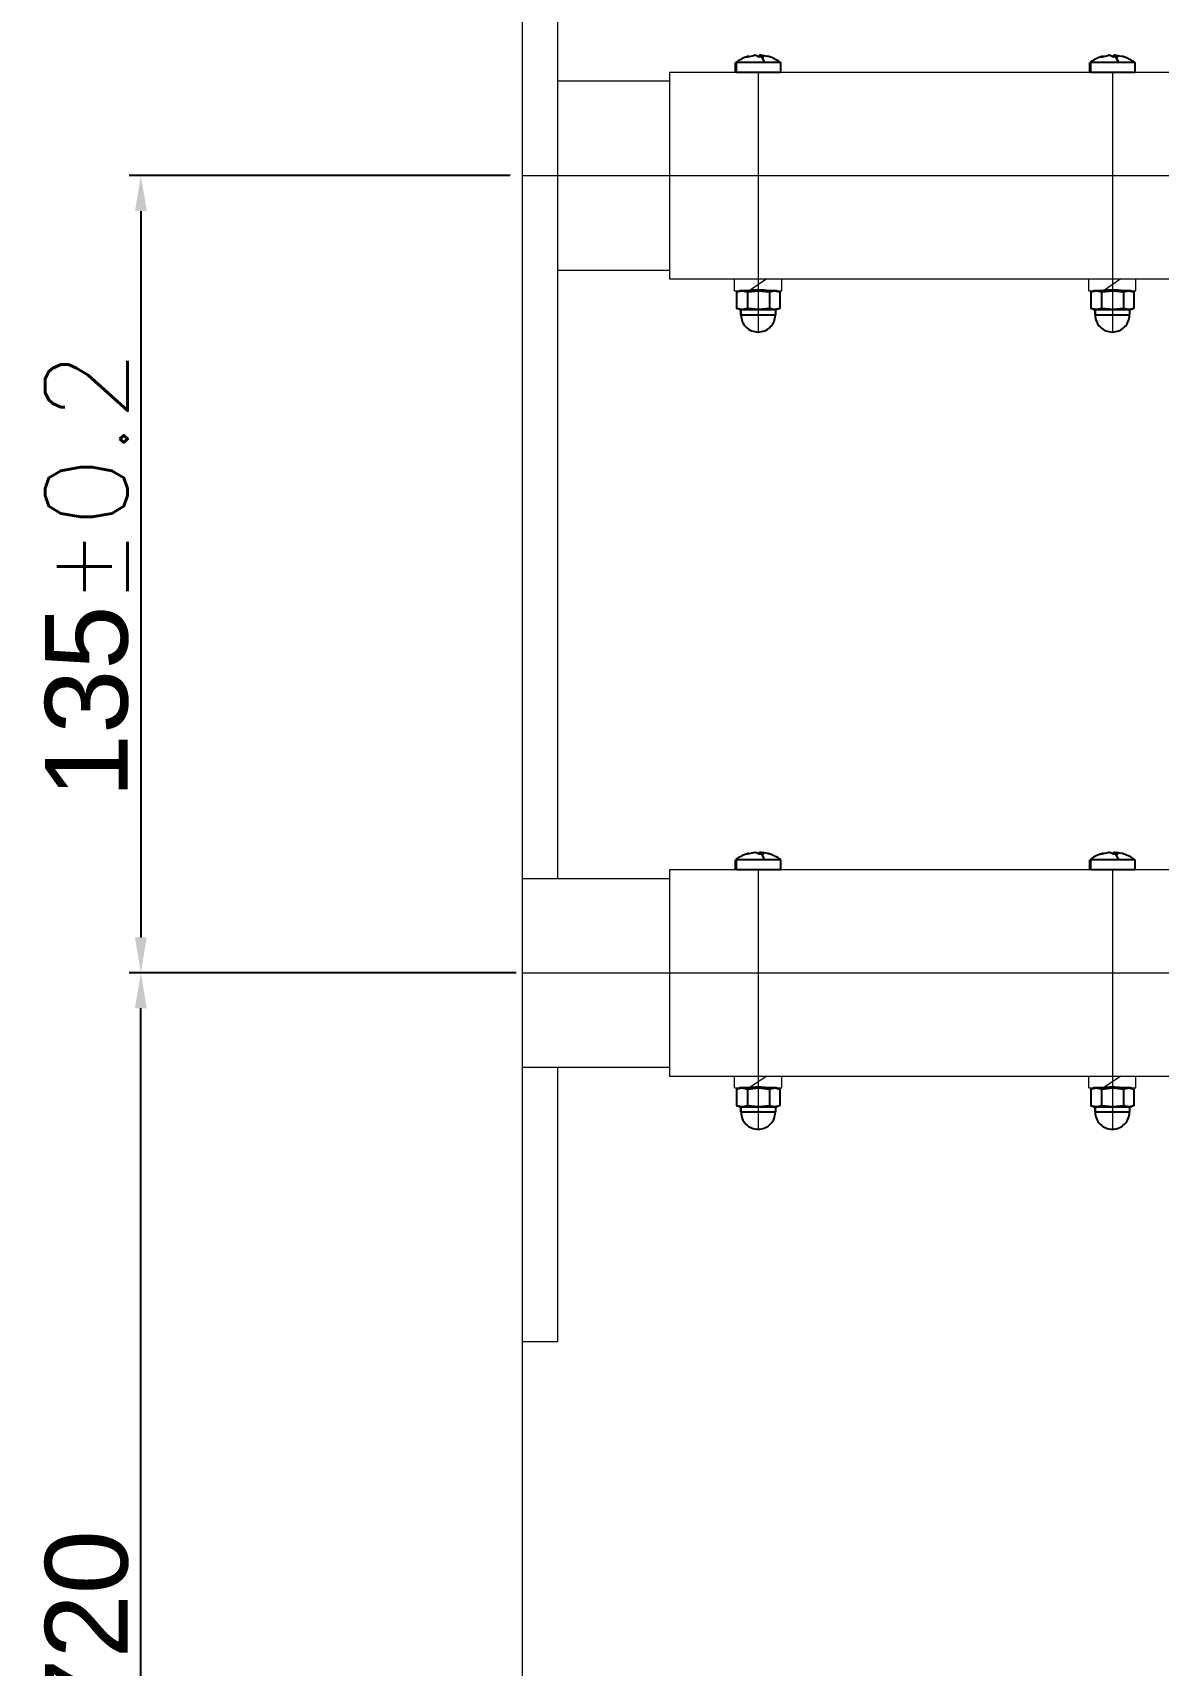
# Model space of a CAD drawing. Header units: millimetres. Extents: x 120 to 960, y 55 to 649.
# Drawn here: x 354.1 to 449.5, y 185.9 to 324.2 of the extents above; entities that cross this region are included whole.
import ezdxf

# ---------------------------------------------------------------- set-up
doc = ezdxf.new("R2010")
doc.units = ezdxf.units.MM
doc.layers.get('0').update_dxf_attribs({"lineweight": 13})
doc.layers.add('윤곽선', color=7, linetype='Continuous', lineweight=9)
doc.styles.get("Standard").update_dxf_attribs({"font": 'arial.ttf'})
doc.dimstyles.new('2-1사본 Standard', dxfattribs={"dimtxt": 2.5, "dimasz": 3, "dimexe": 1, "dimexo": 1, "dimgap": 1, "dimtad": 1, "dimdec": 1, "dimlfac": 2, "dimdsep": 46, "dimtxsty": 'Standard', "dimcen": 0.09, "dimclrd": 1, "dimclre": 1, "dimclrt": 2, "dimadec": 0, "dimazin": 0, "dimtfac": 1, "dimtdec": 1, "dimtmove": 0, "dimatfit": 3, "dimfxl": 0, "dimtolj": 1, "dimtzin": 0, "dimarcsym": 0})

# ---------------------------------------------------------------- blocks, each defined once
blk = doc.blocks.new('*D9')
at = {"layer": 'Defpoints', "color": 0}
for p in [(395.58, 312.07), (363.3, 244.57), (396.08, 244.57)]:
    blk.add_point(p, dxfattribs=at)
at = {"layer": '윤곽선', "color": 1, "lineweight": -2}
for p, q in [((394.58, 312.07), (362.3, 312.07)), ((363.3, 309.07), (363.3, 247.57)), ((395.08, 244.57), (362.3, 244.57))]:
    blk.add_line(p, q, dxfattribs=at)
at = {"layer": '윤곽선', "color": 1}
for points in [[(363.8, 309.07), (362.8, 309.07), (363.3, 312.07)], [(362.8, 247.57), (363.8, 247.57), (363.3, 244.57)]]:
    blk.add_solid(points, dxfattribs=at)
at = {"layer": '윤곽선', "color": 2, "insert": (358.73, 278.32), "char_height": 7, "attachment_point": 5, "rotation": 90}
blk.add_mtext('\\A1;135{\\Fromans,whtgtxt|c129;%%P0.2}', dxfattribs=at)
blk = doc.blocks.new('*D15')
at = {"layer": 'Defpoints', "color": 0}
for p in [(363.3, 244.57), (374.82, 244.57), (395.58, 133.88)]:
    blk.add_point(p, dxfattribs=at)
at = {"layer": '윤곽선', "color": 1, "lineweight": -2}
for p, q in [((373.82, 244.57), (362.3, 244.57)), ((363.3, 136.88), (363.3, 241.57)), ((394.58, 133.88), (362.3, 133.88))]:
    blk.add_line(p, q, dxfattribs=at)
at = {"layer": '윤곽선', "color": 1}
for points in [[(363.8, 241.57), (362.8, 241.57), (363.3, 244.57)], [(362.8, 136.88), (363.8, 136.88), (363.3, 133.88)]]:
    blk.add_solid(points, dxfattribs=at)
at = {"layer": '윤곽선', "color": 2, "insert": (358.73, 189.23), "char_height": 7, "attachment_point": 5, "rotation": 90}
blk.add_mtext('\\A1;{720}', dxfattribs=at)
blk = doc.blocks.new('*D17')
at = {"layer": 'Defpoints', "color": 0}
for p in [(543.95, 272.8), (395.58, 173.6), (543.95, 165.44)]:
    blk.add_point(p, dxfattribs=at)
at = {"layer": '윤곽선', "color": 1, "lineweight": -2}
for p, q in [((543.95, 271.8), (543.95, 164.44)), ((395.58, 172.6), (395.58, 164.44)), ((398.58, 165.44), (540.95, 165.44))]:
    blk.add_line(p, q, dxfattribs=at)
at = {"layer": '윤곽선', "color": 1}
for points in [[(398.58, 165.94), (398.58, 164.94), (395.58, 165.44)], [(540.95, 165.94), (540.95, 164.94), (543.95, 165.44)]]:
    blk.add_solid(points, dxfattribs=at)
at = {"layer": '윤곽선', "color": 2, "insert": (470.2, 170.65), "char_height": 7, "attachment_point": 5}
blk.add_mtext('\\A1;295,355', dxfattribs=at)

msp = doc.modelspace()

# ---------------------------------------------------------------- linework, layer by layer
for p, q in [((395.583, 408.034), (395.583, 213.32)), ((398.583, 343.32), (398.583, 304.07)), ((408.083, 320.82), (408.083, 320.07)), ((408.083, 320.82), (481.333, 320.82)), ((408.083, 320.82), (408.083, 320.07)), ((398.583, 304.07), (398.583, 252.57)), ((398.583, 304.07), (398.583, 252.57)), ((398.583, 304.07), (408.083, 304.07)), ((408.083, 304.07), (408.083, 303.32)), ((408.083, 304.07), (408.083, 303.32)), ((408.083, 303.32), (481.333, 303.32)), ((413.583, 302.32), (413.583, 303.32)), ((416.308, 303.32), (414.823, 302.32)), ((417.583, 302.32), (417.583, 303.32)), ((443.583, 302.32), (443.583, 303.32)), ((446.308, 303.32), (444.823, 302.32)), ((447.583, 302.32), (447.583, 303.32)), ((413.583, 302.32), (417.583, 302.32)), ((443.583, 302.32), (447.583, 302.32)), ((408.083, 253.32), (408.083, 252.57)), ((408.083, 253.32), (481.333, 253.32)), ((408.083, 253.32), (408.083, 252.57)), ((395.583, 252.57), (408.083, 252.57)), ((395.583, 236.57), (408.083, 236.57)), ((398.583, 236.57), (398.583, 213.32)), ((408.083, 236.57), (408.083, 235.82)), ((408.083, 236.57), (408.083, 235.82)), ((408.083, 235.82), (481.333, 235.82)), ((413.583, 234.82), (413.583, 235.82)), ((416.308, 235.82), (414.823, 234.82)), ((417.583, 234.82), (417.583, 235.82)), ((443.583, 234.82), (443.583, 235.82)), ((446.308, 235.82), (444.823, 234.82)), ((447.583, 234.82), (447.583, 235.82)), ((413.583, 234.82), (417.583, 234.82)), ((443.583, 234.82), (447.583, 234.82)), ((398.583, 213.32), (395.583, 213.32))]:
    msp.add_line(p, q)
at = {"color": 7, "linetype": 'Continuous', "lineweight": 25}
for p, q in [((414.564, 322.112), (415.219, 322.258)), ((415.343, 322.258), (414.687, 322.112)), ((415.654, 322.112), (415.461, 322.258)), ((415.597, 322.176), (415.704, 322.258)), ((415.865, 322.119), (415.654, 322.112)), ((415.823, 322.258), (415.878, 322.245)), ((415.865, 322.119), (416.12, 321.646)), ((416.074, 322.112), (415.865, 322.119)), ((415.878, 322.118), (415.878, 322.268)), ((415.882, 322.258), (416.074, 322.112)), ((416.372, 322.163), (415.946, 322.258)), ((444.564, 322.112), (445.219, 322.258)), ((445.343, 322.258), (444.687, 322.112)), ((445.654, 322.112), (445.461, 322.258)), ((445.597, 322.176), (445.704, 322.258)), ((445.865, 322.119), (445.654, 322.112)), ((445.823, 322.258), (445.878, 322.245)), ((445.865, 322.119), (446.12, 321.646)), ((446.074, 322.112), (445.865, 322.119)), ((445.878, 322.118), (445.878, 322.268)), ((445.882, 322.258), (446.074, 322.112)), ((446.372, 322.163), (445.946, 322.258)), ((413.678, 320.82), (413.678, 321.646)), ((413.707, 321.646), (413.755, 321.646)), ((413.755, 320.82), (413.755, 321.646)), ((414.687, 322.112), (414.564, 322.112)), ((417.488, 321.646), (417.488, 320.82)), ((443.678, 320.82), (443.678, 321.646)), ((443.707, 321.646), (443.755, 321.646)), ((443.755, 320.82), (443.755, 321.646)), ((444.687, 322.112), (444.564, 322.112)), ((447.488, 321.646), (447.488, 320.82)), ((413.75, 302.231), (414.226, 302.32)), ((413.75, 302.231), (413.996, 302.32)), ((413.75, 302.231), (413.75, 300.822)), ((414.226, 302.32), (414.702, 302.231)), ((414.702, 302.231), (415.619, 302.32)), ((414.702, 300.822), (414.702, 302.231)), ((415.619, 302.32), (416.535, 302.231)), ((416.535, 302.231), (416.975, 302.32)), ((416.535, 302.231), (416.535, 300.822)), ((416.975, 302.32), (417.415, 302.231)), ((417.415, 302.231), (417.415, 300.822)), ((443.75, 302.231), (444.226, 302.32)), ((443.75, 302.231), (443.996, 302.32)), ((443.75, 302.231), (443.75, 300.822)), ((444.226, 302.32), (444.702, 302.231)), ((444.702, 302.231), (445.619, 302.32)), ((444.702, 300.822), (444.702, 302.231)), ((445.619, 302.32), (446.535, 302.231)), ((446.535, 302.231), (446.975, 302.32)), ((446.535, 302.231), (446.535, 300.822)), ((446.975, 302.32), (447.415, 302.231)), ((447.415, 302.231), (447.415, 300.822)), ((414.226, 300.733), (413.75, 300.822)), ((414.122, 300.288), (414.122, 300.733)), ((414.123, 300.733), (414.123, 300.288)), ((414.702, 300.822), (414.226, 300.733)), ((415.619, 300.733), (414.702, 300.822)), ((416.535, 300.822), (415.619, 300.733)), ((416.975, 300.733), (416.535, 300.822)), ((417.415, 300.822), (416.975, 300.733)), ((417.043, 300.733), (417.043, 300.288)), ((444.226, 300.733), (443.75, 300.822)), ((444.122, 300.288), (444.122, 300.733)), ((444.123, 300.733), (444.123, 300.288)), ((444.702, 300.822), (444.226, 300.733)), ((445.619, 300.733), (444.702, 300.822)), ((446.535, 300.822), (445.619, 300.733)), ((446.975, 300.733), (446.535, 300.822)), ((447.415, 300.822), (446.975, 300.733)), ((447.043, 300.733), (447.043, 300.288)), ((414.564, 254.612), (415.219, 254.758)), ((414.687, 254.612), (414.564, 254.612)), ((415.343, 254.758), (414.687, 254.612)), ((415.654, 254.612), (415.461, 254.758)), ((415.597, 254.676), (415.704, 254.758)), ((415.865, 254.619), (415.654, 254.612)), ((415.823, 254.758), (415.878, 254.745)), ((415.865, 254.619), (416.12, 254.146)), ((416.074, 254.612), (415.865, 254.619)), ((415.878, 254.618), (415.878, 254.768)), ((415.882, 254.758), (416.074, 254.612)), ((416.372, 254.663), (415.946, 254.758)), ((444.564, 254.612), (445.219, 254.758)), ((444.687, 254.612), (444.564, 254.612)), ((445.343, 254.758), (444.687, 254.612)), ((445.654, 254.612), (445.461, 254.758)), ((445.597, 254.676), (445.704, 254.758)), ((445.865, 254.619), (445.654, 254.612)), ((445.823, 254.758), (445.878, 254.745)), ((445.865, 254.619), (446.12, 254.146)), ((446.074, 254.612), (445.865, 254.619)), ((445.878, 254.618), (445.878, 254.768)), ((445.882, 254.758), (446.074, 254.612)), ((446.372, 254.663), (445.946, 254.758)), ((413.678, 253.32), (413.678, 254.146)), ((413.707, 254.146), (413.755, 254.146)), ((413.755, 253.32), (413.755, 254.146)), ((417.488, 254.146), (417.488, 253.32)), ((443.678, 253.32), (443.678, 254.146)), ((443.707, 254.146), (443.755, 254.146)), ((443.755, 253.32), (443.755, 254.146)), ((447.488, 254.146), (447.488, 253.32)), ((413.75, 234.731), (414.226, 234.82)), ((413.75, 234.731), (413.996, 234.82)), ((413.75, 234.731), (413.75, 233.322)), ((414.226, 234.82), (414.702, 234.731)), ((414.702, 234.731), (415.619, 234.82)), ((414.702, 233.322), (414.702, 234.731)), ((415.619, 234.82), (416.535, 234.731)), ((416.535, 234.731), (416.975, 234.82)), ((416.535, 234.731), (416.535, 233.322)), ((416.975, 234.82), (417.415, 234.731)), ((417.415, 234.731), (417.415, 233.322)), ((443.75, 234.731), (444.226, 234.82)), ((443.75, 234.731), (443.996, 234.82)), ((443.75, 234.731), (443.75, 233.322)), ((444.226, 234.82), (444.702, 234.731)), ((444.702, 234.731), (445.619, 234.82)), ((444.702, 233.322), (444.702, 234.731)), ((445.619, 234.82), (446.535, 234.731)), ((446.535, 234.731), (446.975, 234.82)), ((446.535, 234.731), (446.535, 233.322)), ((446.975, 234.82), (447.415, 234.731)), ((447.415, 234.731), (447.415, 233.322)), ((414.226, 233.233), (413.75, 233.322)), ((414.122, 232.788), (414.122, 233.233)), ((414.123, 233.233), (414.123, 232.788)), ((414.702, 233.322), (414.226, 233.233)), ((415.619, 233.233), (414.702, 233.322)), ((416.535, 233.322), (415.619, 233.233)), ((416.975, 233.233), (416.535, 233.322)), ((417.415, 233.322), (416.975, 233.233)), ((417.043, 233.233), (417.043, 232.788)), ((444.226, 233.233), (443.75, 233.322)), ((444.122, 232.788), (444.122, 233.233)), ((444.123, 233.233), (444.123, 232.788)), ((444.702, 233.322), (444.226, 233.233)), ((445.619, 233.233), (444.702, 233.322)), ((446.535, 233.322), (445.619, 233.233)), ((446.975, 233.233), (446.535, 233.322)), ((447.415, 233.322), (446.975, 233.233)), ((447.043, 233.233), (447.043, 232.788))]:
    msp.add_line(p, q, dxfattribs=at)
at = {"color": 8, "linetype": 'Continuous', "lineweight": 25}
for p, q in [((415.704, 322.258), (415.704, 322.113)), ((415.882, 322.118), (415.882, 322.258)), ((445.704, 322.258), (445.704, 322.113)), ((445.882, 322.118), (445.882, 322.258)), ((414.669, 302.27), (414.669, 302.335)), ((444.669, 302.27), (444.669, 302.335)), ((415.704, 254.758), (415.704, 254.613)), ((415.882, 254.618), (415.882, 254.758)), ((445.704, 254.758), (445.704, 254.613)), ((445.882, 254.618), (445.882, 254.758)), ((414.669, 234.77), (414.669, 234.835)), ((444.669, 234.77), (444.669, 234.835))]:
    msp.add_line(p, q, dxfattribs=at)
at = {"color": 1}
for p, q in [((415.583, 320.82), (415.583, 303.32)), ((415.583, 320.82), (415.583, 298.828)), ((445.583, 320.82), (445.583, 303.32)), ((445.583, 320.82), (445.583, 303.32)), ((445.583, 320.82), (445.583, 298.828)), ((395.583, 312.07), (490.583, 312.07)), ((415.583, 253.32), (415.583, 235.82)), ((415.583, 253.32), (415.583, 235.82)), ((415.583, 253.32), (415.583, 231.328)), ((445.583, 253.32), (445.583, 235.82)), ((445.583, 253.32), (445.583, 235.82)), ((445.583, 253.32), (445.583, 231.328)), ((445.583, 253.32), (445.583, 235.82)), ((445.583, 253.32), (445.583, 235.82)), ((445.583, 253.32), (445.583, 231.328)), ((395.583, 244.57), (490.583, 244.57))]:
    msp.add_line(p, q, dxfattribs=at)
at = {"color": 7, "linetype": 'Continuous', "lineweight": 25, "flags": 128}
for points in [[(417.17, 302.32), (417.308, 302.27), (417.417, 302.23)], [(447.17, 302.32), (447.308, 302.27), (447.417, 302.23)], [(413.998, 300.732), (413.858, 300.783), (413.748, 300.823)], [(417.417, 300.823), (417.279, 300.772), (417.17, 300.733)], [(443.998, 300.732), (443.858, 300.783), (443.748, 300.823)], [(447.417, 300.823), (447.279, 300.772), (447.17, 300.733)], [(417.17, 234.82), (417.308, 234.77), (417.417, 234.73)], [(447.17, 234.82), (447.308, 234.77), (447.417, 234.73)], [(413.998, 233.232), (413.858, 233.283), (413.748, 233.323)], [(417.417, 233.323), (417.279, 233.272), (417.17, 233.233)], [(443.998, 233.232), (443.858, 233.283), (443.748, 233.323)], [(447.417, 233.323), (447.279, 233.272), (447.17, 233.233)]]:
    msp.add_lwpolyline(points, dxfattribs=at)
at = {"color": 7, "linetype": 'Continuous', "lineweight": 25}
for centre, start, end in [((415.583, 319.106), 103.68305, 109.05577), ((415.583, 319.106), 70.88854, 75.53331), ((445.583, 319.106), 103.68305, 109.05577), ((445.583, 319.106), 70.88854, 75.53331), ((415.583, 319.106), 109.05577, 126.44682), ((415.583, 319.106), 53.55704, 70.88854), ((445.583, 319.106), 109.05577, 126.44682), ((445.583, 319.106), 53.55704, 70.88854), ((415.583, 251.606), 109.05577, 126.44682), ((415.583, 251.606), 103.68305, 109.05577), ((415.583, 251.606), 70.88854, 75.53331), ((415.583, 251.606), 53.55704, 70.88854), ((445.583, 251.606), 109.05577, 126.44682), ((445.583, 251.606), 103.68305, 109.05577), ((445.583, 251.606), 70.88854, 75.53331), ((445.583, 251.606), 53.55704, 70.88854)]:
    msp.add_arc(centre, 3.175, start, end, dxfattribs=at)
for points, knots in [([(415.284, 322.258), (415.286, 322.259), (415.29, 322.261), (415.278, 322.262), (415.254, 322.261), (415.231, 322.259), (415.219, 322.258)], [0, 0, 0, 0, 0.2500205, 0.4997579, 0.7494238, 1, 1, 1, 1]), ([(415.343, 322.258), (415.355, 322.259), (415.38, 322.261), (415.416, 322.262), (415.447, 322.261), (415.456, 322.259), (415.461, 322.258)], [0, 0, 0, 0, 0.2500191, 0.4997504, 0.7494252, 1, 1, 1, 1]), ([(415.823, 322.258), (415.81, 322.259), (415.786, 322.261), (415.749, 322.262), (415.719, 322.261), (415.709, 322.259), (415.704, 322.258)], [0, 0, 0, 0, 0.2500191, 0.4997504, 0.7494252, 1, 1, 1, 1]), ([(415.882, 322.258), (415.879, 322.259), (415.875, 322.261), (415.887, 322.262), (415.911, 322.261), (415.935, 322.259), (415.946, 322.258)], [0, 0, 0, 0, 0.2500194, 0.499759, 0.7494123, 1, 1, 1, 1]), ([(445.284, 322.258), (445.286, 322.259), (445.29, 322.261), (445.278, 322.262), (445.254, 322.261), (445.231, 322.259), (445.219, 322.258)], [0, 0, 0, 0, 0.2500205, 0.4997579, 0.7494238, 1, 1, 1, 1]), ([(445.343, 322.258), (445.355, 322.259), (445.38, 322.261), (445.416, 322.262), (445.447, 322.261), (445.456, 322.259), (445.461, 322.258)], [0, 0, 0, 0, 0.2500191, 0.4997504, 0.7494252, 1, 1, 1, 1]), ([(445.823, 322.258), (445.81, 322.259), (445.786, 322.261), (445.749, 322.262), (445.719, 322.261), (445.709, 322.259), (445.704, 322.258)], [0, 0, 0, 0, 0.2500191, 0.4997504, 0.7494252, 1, 1, 1, 1]), ([(445.882, 322.258), (445.879, 322.259), (445.875, 322.261), (445.887, 322.262), (445.911, 322.261), (445.935, 322.259), (445.946, 322.258)], [0, 0, 0, 0, 0.2500194, 0.499759, 0.7494123, 1, 1, 1, 1]), ([(416.12, 321.646), (415.872, 321.646), (415.377, 321.646), (414.649, 321.646), (414.048, 321.646), (413.853, 321.646), (413.755, 321.646)], [0, 0, 0, 0, 0.2499999, 0.5000005, 0.75, 1, 1, 1, 1]), ([(413.755, 320.82), (413.853, 320.82), (414.048, 320.82), (414.65, 320.82), (415.373, 320.82), (416.133, 320.82), (416.813, 320.82), (417.284, 320.82), (417.507, 320.82), (417.467, 320.82), (417.459, 320.82)], [0, 0, 0, 0, 0.1375279, 0.2750556, 0.4125839, 0.5501118, 0.6876399, 0.8251673, 0.9626958, 1, 1, 1, 1]), ([(417.459, 321.646), (417.467, 321.646), (417.507, 321.646), (417.283, 321.646), (416.817, 321.646), (416.352, 321.646), (416.12, 321.646)], [0, 0, 0, 0, 0.0829187, 0.3886136, 0.694306, 1, 1, 1, 1]), ([(446.12, 321.646), (445.872, 321.646), (445.377, 321.646), (444.649, 321.646), (444.048, 321.646), (443.853, 321.646), (443.755, 321.646)], [0, 0, 0, 0, 0.2499999, 0.5000005, 0.75, 1, 1, 1, 1]), ([(443.755, 320.82), (443.853, 320.82), (444.048, 320.82), (444.65, 320.82), (445.373, 320.82), (446.133, 320.82), (446.813, 320.82), (447.284, 320.82), (447.507, 320.82), (447.467, 320.82), (447.459, 320.82)], [0, 0, 0, 0, 0.1375279, 0.2750556, 0.4125839, 0.5501118, 0.6876399, 0.8251673, 0.9626958, 1, 1, 1, 1]), ([(447.459, 321.646), (447.467, 321.646), (447.507, 321.646), (447.283, 321.646), (446.817, 321.646), (446.352, 321.646), (446.12, 321.646)], [0, 0, 0, 0, 0.0829187, 0.3886136, 0.694306, 1, 1, 1, 1]), ([(414.226, 302.32), (414.162, 302.32), (414.033, 302.32), (414.008, 302.32), (413.996, 302.32)], [0, 0, 0, 0, 0.50000069, 1, 1, 1, 1]), ([(415.619, 302.32), (415.48, 302.32), (415.202, 302.32), (414.813, 302.32), (414.469, 302.32), (414.307, 302.32), (414.226, 302.32)], [0, 0, 0, 0, 0.2499994, 0.4999996, 0.7499991, 1, 1, 1, 1]), ([(414.583, 302.32), (414.598, 302.323), (414.628, 302.329), (414.859, 302.365), (415.188, 302.402), (415.451, 302.408), (415.583, 302.411)], [0, 0, 0, 0, 0.2496751, 0.4995845, 0.7493668, 1, 1, 1, 1]), ([(415.583, 302.411), (415.714, 302.408), (415.976, 302.403), (416.311, 302.364), (416.519, 302.332), (416.608, 302.316), (416.583, 302.32), (416.583, 302.32)], [0, 0, 0, 0, 0.250148, 0.5001373, 0.7499812, 0.9997531, 1, 1, 1, 1]), ([(416.975, 302.32), (416.899, 302.32), (416.748, 302.32), (416.416, 302.32), (416.034, 302.32), (415.757, 302.32), (415.619, 302.32)], [0, 0, 0, 0, 0.2500003, 0.5000017, 0.7500002, 1, 1, 1, 1]), ([(417.166, 302.32), (417.16, 302.32), (417.148, 302.32), (417.034, 302.32), (416.975, 302.32)], [0, 0, 0, 0, 0.4791674, 1, 1, 1, 1]), ([(444.226, 302.32), (444.162, 302.32), (444.033, 302.32), (444.008, 302.32), (443.996, 302.32)], [0, 0, 0, 0, 0.50000069, 1, 1, 1, 1]), ([(445.619, 302.32), (445.48, 302.32), (445.202, 302.32), (444.813, 302.32), (444.469, 302.32), (444.307, 302.32), (444.226, 302.32)], [0, 0, 0, 0, 0.2499994, 0.4999996, 0.7499991, 1, 1, 1, 1]), ([(444.583, 302.32), (444.598, 302.323), (444.628, 302.329), (444.859, 302.365), (445.188, 302.402), (445.451, 302.408), (445.583, 302.411)], [0, 0, 0, 0, 0.2496751, 0.4995845, 0.7493668, 1, 1, 1, 1]), ([(445.583, 302.411), (445.714, 302.408), (445.976, 302.403), (446.311, 302.364), (446.519, 302.332), (446.608, 302.316), (446.583, 302.32), (446.583, 302.32)], [0, 0, 0, 0, 0.250148, 0.5001373, 0.7499812, 0.9997531, 1, 1, 1, 1]), ([(446.975, 302.32), (446.899, 302.32), (446.748, 302.32), (446.416, 302.32), (446.034, 302.32), (445.757, 302.32), (445.619, 302.32)], [0, 0, 0, 0, 0.2500003, 0.5000017, 0.7500002, 1, 1, 1, 1]), ([(447.166, 302.32), (447.16, 302.32), (447.148, 302.32), (447.034, 302.32), (446.975, 302.32)], [0, 0, 0, 0, 0.4791674, 1, 1, 1, 1]), ([(413.999, 300.733), (413.998, 300.733), (413.981, 300.733), (414.044, 300.733), (414.165, 300.733), (414.226, 300.733)], [0, 0, 0, 0, 0.0384642, 0.5192315, 1, 1, 1, 1]), ([(414.123, 300.288), (414.149, 300.288), (414.201, 300.288), (414.55, 300.288), (415.04, 300.288), (415.617, 300.288), (416.188, 300.288), (416.663, 300.288), (416.99, 300.288), (417.025, 300.288), (417.043, 300.288)], [0, 0, 0, 0, 0.125, 0.2500003, 0.3750004, 0.5000004, 0.6250003, 0.7500003, 0.8749999, 1, 1, 1, 1]), ([(414.123, 300.288), (414.145, 300.097), (414.188, 299.714), (414.526, 299.231), (415.009, 298.894), (415.391, 298.85), (415.583, 298.828)], [0, 0, 0, 0, 0.2499998, 0.4999997, 0.7499998, 1, 1, 1, 1]), ([(414.226, 300.733), (414.307, 300.733), (414.469, 300.733), (414.813, 300.733), (415.202, 300.733), (415.48, 300.733), (415.619, 300.733)], [0, 0, 0, 0, 0.2500009, 0.5000004, 0.7500006, 1, 1, 1, 1]), ([(415.583, 298.828), (415.774, 298.85), (416.157, 298.894), (416.639, 299.231), (416.977, 299.714), (417.021, 300.097), (417.043, 300.288)], [0, 0, 0, 0, 0.2500001, 0.5, 0.7500003, 1, 1, 1, 1]), ([(415.619, 300.733), (415.757, 300.733), (416.034, 300.733), (416.416, 300.733), (416.748, 300.733), (416.899, 300.733), (416.975, 300.733)], [0, 0, 0, 0, 0.2499998, 0.4999983, 0.7499997, 1, 1, 1, 1]), ([(416.975, 300.733), (417.034, 300.733), (417.151, 300.733), (417.164, 300.733), (417.17, 300.733)], [0, 0, 0, 0, 0.499998, 1, 1, 1, 1]), ([(443.999, 300.733), (443.998, 300.733), (443.981, 300.733), (444.044, 300.733), (444.165, 300.733), (444.226, 300.733)], [0, 0, 0, 0, 0.0384642, 0.5192315, 1, 1, 1, 1]), ([(444.123, 300.288), (444.149, 300.288), (444.201, 300.288), (444.55, 300.288), (445.04, 300.288), (445.617, 300.288), (446.188, 300.288), (446.663, 300.288), (446.99, 300.288), (447.025, 300.288), (447.043, 300.288)], [0, 0, 0, 0, 0.125, 0.2500003, 0.3750004, 0.5000004, 0.6250003, 0.7500003, 0.8749999, 1, 1, 1, 1]), ([(444.123, 300.288), (444.145, 300.097), (444.188, 299.714), (444.526, 299.231), (445.009, 298.894), (445.391, 298.85), (445.583, 298.828)], [0, 0, 0, 0, 0.2499998, 0.4999997, 0.7499998, 1, 1, 1, 1]), ([(444.226, 300.733), (444.307, 300.733), (444.469, 300.733), (444.813, 300.733), (445.202, 300.733), (445.48, 300.733), (445.619, 300.733)], [0, 0, 0, 0, 0.2500009, 0.5000004, 0.7500006, 1, 1, 1, 1]), ([(445.583, 298.828), (445.774, 298.85), (446.157, 298.894), (446.639, 299.231), (446.977, 299.714), (447.021, 300.097), (447.043, 300.288)], [0, 0, 0, 0, 0.2500001, 0.5, 0.7500003, 1, 1, 1, 1]), ([(445.619, 300.733), (445.757, 300.733), (446.034, 300.733), (446.416, 300.733), (446.748, 300.733), (446.899, 300.733), (446.975, 300.733)], [0, 0, 0, 0, 0.2499998, 0.4999983, 0.7499997, 1, 1, 1, 1]), ([(446.975, 300.733), (447.034, 300.733), (447.151, 300.733), (447.164, 300.733), (447.17, 300.733)], [0, 0, 0, 0, 0.499998, 1, 1, 1, 1]), ([(415.284, 254.758), (415.286, 254.759), (415.29, 254.761), (415.278, 254.762), (415.254, 254.761), (415.231, 254.759), (415.219, 254.758)], [0, 0, 0, 0, 0.2500205, 0.4997579, 0.7494238, 1, 1, 1, 1]), ([(415.343, 254.758), (415.355, 254.759), (415.38, 254.761), (415.416, 254.762), (415.447, 254.761), (415.456, 254.759), (415.461, 254.758)], [0, 0, 0, 0, 0.2500191, 0.4997504, 0.7494252, 1, 1, 1, 1]), ([(415.823, 254.758), (415.81, 254.759), (415.786, 254.761), (415.749, 254.762), (415.719, 254.761), (415.709, 254.759), (415.704, 254.758)], [0, 0, 0, 0, 0.2500191, 0.4997504, 0.7494252, 1, 1, 1, 1]), ([(415.882, 254.758), (415.879, 254.759), (415.875, 254.761), (415.887, 254.762), (415.911, 254.761), (415.935, 254.759), (415.946, 254.758)], [0, 0, 0, 0, 0.2500194, 0.499759, 0.7494123, 1, 1, 1, 1]), ([(445.284, 254.758), (445.286, 254.759), (445.29, 254.761), (445.278, 254.762), (445.254, 254.761), (445.231, 254.759), (445.219, 254.758)], [0, 0, 0, 0, 0.2500205, 0.4997579, 0.7494238, 1, 1, 1, 1]), ([(445.343, 254.758), (445.355, 254.759), (445.38, 254.761), (445.416, 254.762), (445.447, 254.761), (445.456, 254.759), (445.461, 254.758)], [0, 0, 0, 0, 0.2500191, 0.4997504, 0.7494252, 1, 1, 1, 1]), ([(445.823, 254.758), (445.81, 254.759), (445.786, 254.761), (445.749, 254.762), (445.719, 254.761), (445.709, 254.759), (445.704, 254.758)], [0, 0, 0, 0, 0.2500191, 0.4997504, 0.7494252, 1, 1, 1, 1]), ([(445.882, 254.758), (445.879, 254.759), (445.875, 254.761), (445.887, 254.762), (445.911, 254.761), (445.935, 254.759), (445.946, 254.758)], [0, 0, 0, 0, 0.2500194, 0.499759, 0.7494123, 1, 1, 1, 1]), ([(416.12, 254.146), (415.872, 254.146), (415.377, 254.146), (414.649, 254.146), (414.048, 254.146), (413.853, 254.146), (413.755, 254.146)], [0, 0, 0, 0, 0.2499999, 0.5000005, 0.75, 1, 1, 1, 1]), ([(413.755, 253.32), (413.853, 253.32), (414.048, 253.32), (414.65, 253.32), (415.373, 253.32), (416.133, 253.32), (416.813, 253.32), (417.284, 253.32), (417.507, 253.32), (417.467, 253.32), (417.459, 253.32)], [0, 0, 0, 0, 0.1375279, 0.2750556, 0.4125839, 0.5501118, 0.6876399, 0.8251673, 0.9626958, 1, 1, 1, 1]), ([(417.459, 254.146), (417.467, 254.146), (417.507, 254.146), (417.283, 254.146), (416.817, 254.146), (416.352, 254.146), (416.12, 254.146)], [0, 0, 0, 0, 0.0829187, 0.3886136, 0.694306, 1, 1, 1, 1]), ([(446.12, 254.146), (445.872, 254.146), (445.377, 254.146), (444.649, 254.146), (444.048, 254.146), (443.853, 254.146), (443.755, 254.146)], [0, 0, 0, 0, 0.2499999, 0.5000005, 0.75, 1, 1, 1, 1]), ([(443.755, 253.32), (443.853, 253.32), (444.048, 253.32), (444.65, 253.32), (445.373, 253.32), (446.133, 253.32), (446.813, 253.32), (447.284, 253.32), (447.507, 253.32), (447.467, 253.32), (447.459, 253.32)], [0, 0, 0, 0, 0.1375279, 0.2750556, 0.4125839, 0.5501118, 0.6876399, 0.8251673, 0.9626958, 1, 1, 1, 1]), ([(447.459, 254.146), (447.467, 254.146), (447.507, 254.146), (447.283, 254.146), (446.817, 254.146), (446.352, 254.146), (446.12, 254.146)], [0, 0, 0, 0, 0.0829187, 0.3886136, 0.694306, 1, 1, 1, 1]), ([(414.226, 234.82), (414.162, 234.82), (414.033, 234.82), (414.008, 234.82), (413.996, 234.82)], [0, 0, 0, 0, 0.50000069, 1, 1, 1, 1]), ([(415.619, 234.82), (415.48, 234.82), (415.202, 234.82), (414.813, 234.82), (414.469, 234.82), (414.307, 234.82), (414.226, 234.82)], [0, 0, 0, 0, 0.2499994, 0.4999996, 0.7499991, 1, 1, 1, 1]), ([(414.583, 234.82), (414.598, 234.823), (414.628, 234.829), (414.859, 234.865), (415.188, 234.902), (415.451, 234.908), (415.583, 234.911)], [0, 0, 0, 0, 0.2496751, 0.4995845, 0.7493668, 1, 1, 1, 1]), ([(415.583, 234.911), (415.714, 234.908), (415.976, 234.903), (416.311, 234.864), (416.519, 234.832), (416.608, 234.816), (416.583, 234.82), (416.583, 234.82)], [0, 0, 0, 0, 0.250148, 0.5001373, 0.7499812, 0.9997531, 1, 1, 1, 1]), ([(416.975, 234.82), (416.899, 234.82), (416.748, 234.82), (416.416, 234.82), (416.034, 234.82), (415.757, 234.82), (415.619, 234.82)], [0, 0, 0, 0, 0.2500003, 0.5000017, 0.7500002, 1, 1, 1, 1]), ([(417.166, 234.82), (417.16, 234.82), (417.148, 234.82), (417.034, 234.82), (416.975, 234.82)], [0, 0, 0, 0, 0.4791674, 1, 1, 1, 1]), ([(444.226, 234.82), (444.162, 234.82), (444.033, 234.82), (444.008, 234.82), (443.996, 234.82)], [0, 0, 0, 0, 0.50000069, 1, 1, 1, 1]), ([(445.619, 234.82), (445.48, 234.82), (445.202, 234.82), (444.813, 234.82), (444.469, 234.82), (444.307, 234.82), (444.226, 234.82)], [0, 0, 0, 0, 0.2499994, 0.4999996, 0.7499991, 1, 1, 1, 1]), ([(444.583, 234.82), (444.598, 234.823), (444.628, 234.829), (444.859, 234.865), (445.188, 234.902), (445.451, 234.908), (445.583, 234.911)], [0, 0, 0, 0, 0.2496751, 0.4995845, 0.7493668, 1, 1, 1, 1]), ([(445.583, 234.911), (445.714, 234.908), (445.976, 234.903), (446.311, 234.864), (446.519, 234.832), (446.608, 234.816), (446.583, 234.82), (446.583, 234.82)], [0, 0, 0, 0, 0.250148, 0.5001373, 0.7499812, 0.9997531, 1, 1, 1, 1]), ([(446.975, 234.82), (446.899, 234.82), (446.748, 234.82), (446.416, 234.82), (446.034, 234.82), (445.757, 234.82), (445.619, 234.82)], [0, 0, 0, 0, 0.2500003, 0.5000017, 0.7500002, 1, 1, 1, 1]), ([(447.166, 234.82), (447.16, 234.82), (447.148, 234.82), (447.034, 234.82), (446.975, 234.82)], [0, 0, 0, 0, 0.4791674, 1, 1, 1, 1]), ([(413.999, 233.233), (413.998, 233.233), (413.981, 233.233), (414.044, 233.233), (414.165, 233.233), (414.226, 233.233)], [0, 0, 0, 0, 0.0384642, 0.5192315, 1, 1, 1, 1]), ([(414.123, 232.788), (414.149, 232.788), (414.201, 232.788), (414.55, 232.788), (415.04, 232.788), (415.617, 232.788), (416.188, 232.788), (416.663, 232.788), (416.99, 232.788), (417.025, 232.788), (417.043, 232.788)], [0, 0, 0, 0, 0.125, 0.2500003, 0.3750004, 0.5000004, 0.6250003, 0.7500003, 0.8749999, 1, 1, 1, 1]), ([(414.123, 232.788), (414.145, 232.597), (414.188, 232.214), (414.526, 231.731), (415.009, 231.394), (415.391, 231.35), (415.583, 231.328)], [0, 0, 0, 0, 0.2499998, 0.4999997, 0.7499998, 1, 1, 1, 1]), ([(414.226, 233.233), (414.307, 233.233), (414.469, 233.233), (414.813, 233.233), (415.202, 233.233), (415.48, 233.233), (415.619, 233.233)], [0, 0, 0, 0, 0.2500009, 0.5000004, 0.7500006, 1, 1, 1, 1]), ([(415.583, 231.328), (415.774, 231.35), (416.157, 231.394), (416.639, 231.731), (416.977, 232.214), (417.021, 232.597), (417.043, 232.788)], [0, 0, 0, 0, 0.2500001, 0.5, 0.7500003, 1, 1, 1, 1]), ([(415.619, 233.233), (415.757, 233.233), (416.034, 233.233), (416.416, 233.233), (416.748, 233.233), (416.899, 233.233), (416.975, 233.233)], [0, 0, 0, 0, 0.2499998, 0.4999983, 0.7499997, 1, 1, 1, 1]), ([(416.975, 233.233), (417.034, 233.233), (417.151, 233.233), (417.164, 233.233), (417.17, 233.233)], [0, 0, 0, 0, 0.499998, 1, 1, 1, 1]), ([(443.999, 233.233), (443.998, 233.233), (443.981, 233.233), (444.044, 233.233), (444.165, 233.233), (444.226, 233.233)], [0, 0, 0, 0, 0.0384642, 0.5192315, 1, 1, 1, 1]), ([(444.123, 232.788), (444.149, 232.788), (444.201, 232.788), (444.55, 232.788), (445.04, 232.788), (445.617, 232.788), (446.188, 232.788), (446.663, 232.788), (446.99, 232.788), (447.025, 232.788), (447.043, 232.788)], [0, 0, 0, 0, 0.125, 0.2500003, 0.3750004, 0.5000004, 0.6250003, 0.7500003, 0.8749999, 1, 1, 1, 1]), ([(444.123, 232.788), (444.145, 232.597), (444.188, 232.214), (444.526, 231.731), (445.009, 231.394), (445.391, 231.35), (445.583, 231.328)], [0, 0, 0, 0, 0.2499998, 0.4999997, 0.7499998, 1, 1, 1, 1]), ([(444.226, 233.233), (444.307, 233.233), (444.469, 233.233), (444.813, 233.233), (445.202, 233.233), (445.48, 233.233), (445.619, 233.233)], [0, 0, 0, 0, 0.2500009, 0.5000004, 0.7500006, 1, 1, 1, 1]), ([(445.583, 231.328), (445.774, 231.35), (446.157, 231.394), (446.639, 231.731), (446.977, 232.214), (447.021, 232.597), (447.043, 232.788)], [0, 0, 0, 0, 0.2500001, 0.5, 0.7500003, 1, 1, 1, 1]), ([(445.619, 233.233), (445.757, 233.233), (446.034, 233.233), (446.416, 233.233), (446.748, 233.233), (446.899, 233.233), (446.975, 233.233)], [0, 0, 0, 0, 0.2499998, 0.4999983, 0.7499997, 1, 1, 1, 1]), ([(446.975, 233.233), (447.034, 233.233), (447.151, 233.233), (447.164, 233.233), (447.17, 233.233)], [0, 0, 0, 0, 0.499998, 1, 1, 1, 1])]:
    msp.add_open_spline(points, degree=3, knots=knots, dxfattribs=at)
at = {"layer": '윤곽선'}
for p, q in [((408.083, 320.07), (398.583, 320.07)), ((408.083, 320.07), (408.083, 304.07)), ((408.083, 252.57), (408.083, 236.57)), ((395.583, 213.32), (395.583, 133.882))]:
    msp.add_line(p, q, dxfattribs=at)

# ---------------------------------------------------------------- dimensions: what is measured, and where the dimension line sits
for p1, p2, text, picture, middle in [((395.583, 312.07), (396.083, 244.57), '<>{\\Fromans,whtgtxt|c129;%%P0.2}', '*D9', (358.727, 278.32)), ((395.583, 133.882), (374.815, 244.57), '{720}', '*D15', (358.727, 189.226))]:
    dim = msp.add_linear_dim(base=(363.3, 244.57), p1=p1, p2=p2, angle=90, text=text, dimstyle='2-1사본 Standard', override={"dimtxt": 7}, dxfattribs=at)
    dim.commit()
    dim.dimension.update_dxf_attribs({"geometry": picture, "text_midpoint": middle})
dim = msp.add_linear_dim(base=(543.945, 165.441), p1=(395.583, 173.601), p2=(543.945, 272.8), angle=180, text='295,355', dimstyle='2-1사본 Standard', override={"dimtxt": 7}, dxfattribs=at)
dim.commit()
dim.dimension.update_dxf_attribs({"geometry": '*D17', "text_midpoint": (470.203, 165.441), "dimtype": 160})

doc.saveas('drawing.dxf')
